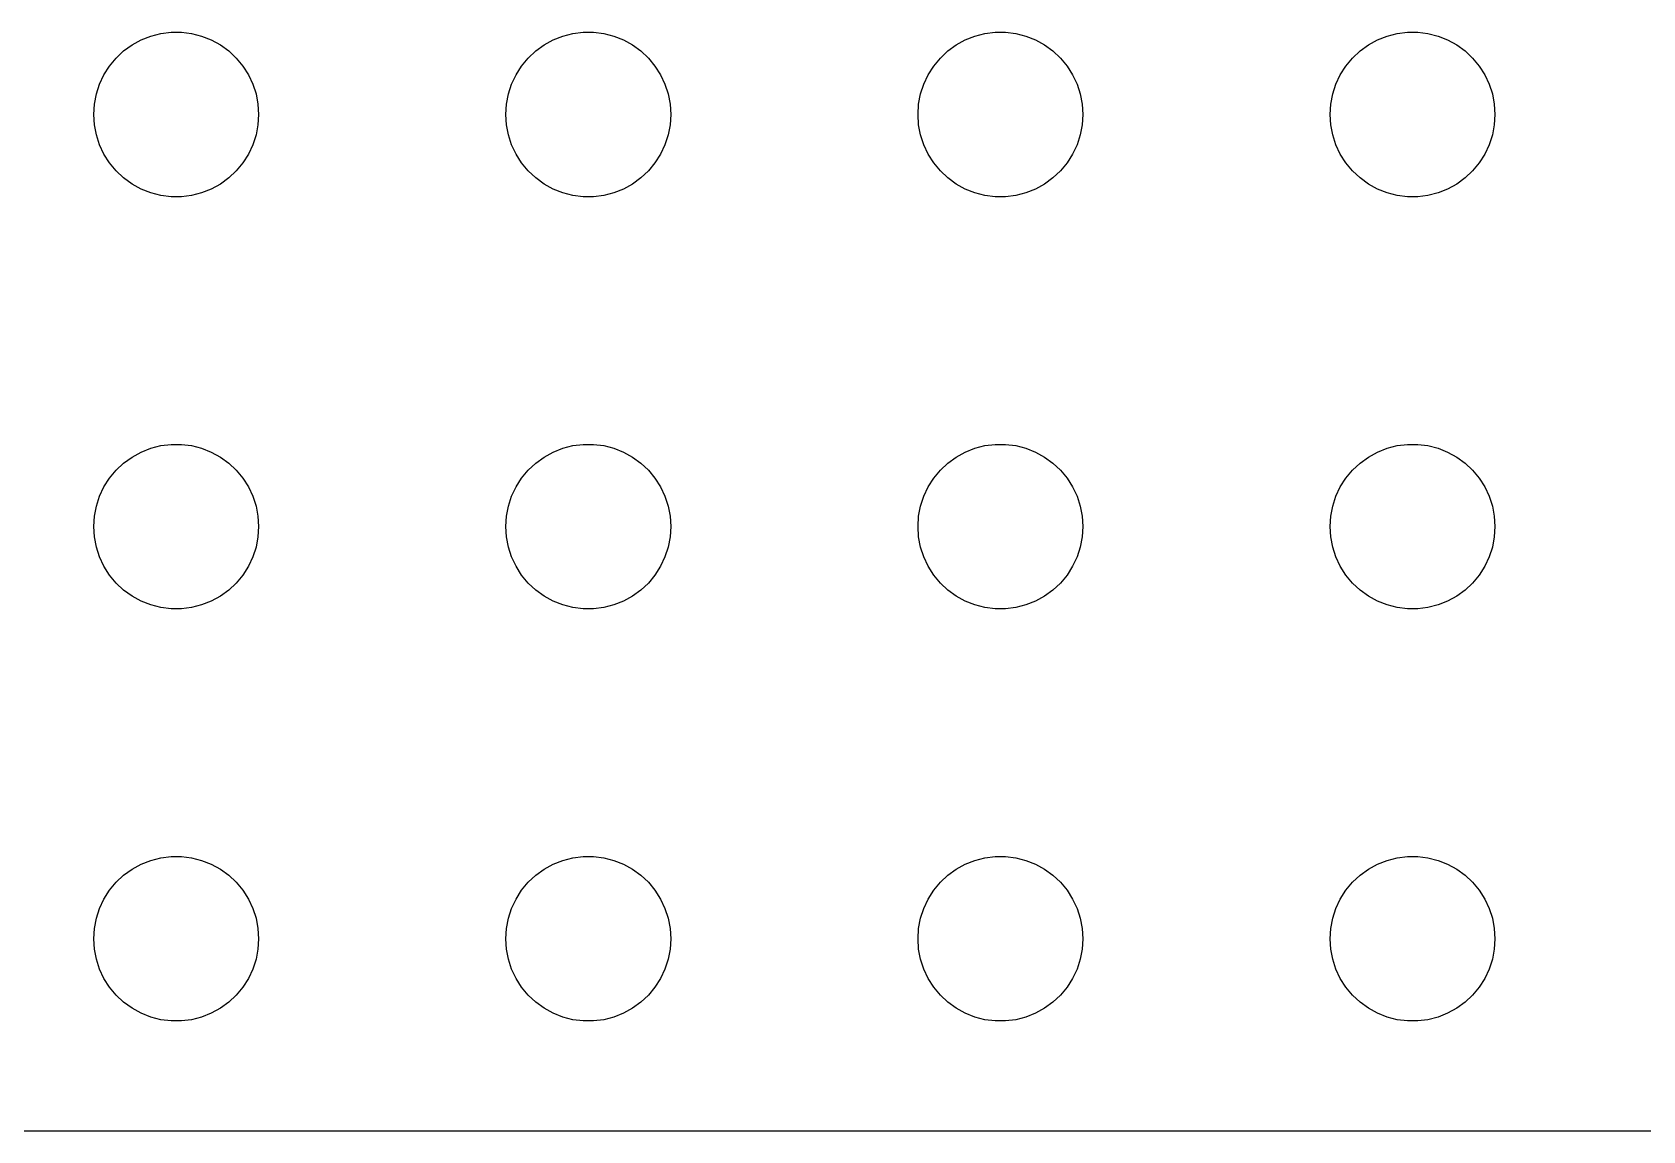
# Model space of a CAD drawing. Header units: metres. Extents: x -56 to 56, y -52 to 52.
# Drawn here: x -2.62 to 26.69, y -52.25 to -32.25 of the extents above; entities that cross this region are included whole.
import ezdxf

# ---------------------------------------------------------------- set-up
doc = ezdxf.new("R2010")
doc.units = ezdxf.units.M

msp = doc.modelspace()

# ---------------------------------------------------------------- linework, layer by layer
for p, q in [((-0.95613, -32.5942), (-0.80373, -32.4835)), ((-0.80373, -32.4835), (-0.63866, -32.3928)), ((-0.63866, -32.3928), (-0.46352, -32.3234)), ((-0.46352, -32.3234), (-0.28107, -32.2766)), ((-0.28107, -32.2766), (-0.09418, -32.253)), ((-0.09418, -32.253), (0.09418, -32.253)), ((0.09418, -32.253), (0.28107, -32.2766)), ((0.28107, -32.2766), (0.46352, -32.3234)), ((0.46352, -32.3234), (0.63866, -32.3928)), ((0.63866, -32.3928), (0.80373, -32.4835)), ((0.80373, -32.4835), (0.95613, -32.5942)), ((6.54385, -32.5942), (6.69626, -32.4835)), ((6.69626, -32.4835), (6.86133, -32.3928)), ((6.86133, -32.3928), (7.03647, -32.3234)), ((7.03647, -32.3234), (7.21892, -32.2766)), ((7.21892, -32.2766), (7.40581, -32.253)), ((7.40581, -32.253), (7.59418, -32.253)), ((7.59418, -32.253), (7.78107, -32.2766)), ((7.78107, -32.2766), (7.96352, -32.3234)), ((7.96352, -32.3234), (8.13866, -32.3928)), ((8.13866, -32.3928), (8.30373, -32.4835)), ((8.30373, -32.4835), (8.45613, -32.5942)), ((14.0439, -32.5942), (14.1963, -32.4835)), ((14.1963, -32.4835), (14.3613, -32.3928)), ((14.3613, -32.3928), (14.5365, -32.3234)), ((14.5365, -32.3234), (14.7189, -32.2766)), ((14.7189, -32.2766), (14.9058, -32.253)), ((14.9058, -32.253), (15.0942, -32.253)), ((15.0942, -32.253), (15.2811, -32.2766)), ((15.2811, -32.2766), (15.4635, -32.3234)), ((15.4635, -32.3234), (15.6387, -32.3928)), ((15.6387, -32.3928), (15.8037, -32.4835)), ((15.8037, -32.4835), (15.9561, -32.5942)), ((21.5439, -32.5942), (21.6963, -32.4835)), ((21.6963, -32.4835), (21.8613, -32.3928)), ((21.8613, -32.3928), (22.0365, -32.3234)), ((22.0365, -32.3234), (22.2189, -32.2766)), ((22.2189, -32.2766), (22.4058, -32.253)), ((22.4058, -32.253), (22.5942, -32.253)), ((22.5942, -32.253), (22.7811, -32.2766)), ((22.7811, -32.2766), (22.9635, -32.3234)), ((22.9635, -32.3234), (23.1387, -32.3928)), ((23.1387, -32.3928), (23.3037, -32.4835)), ((23.3037, -32.4835), (23.4561, -32.5942)), ((-1.21352, -32.8683), (-1.09344, -32.7232)), ((-1.09344, -32.7232), (-0.95613, -32.5942)), ((0.95613, -32.5942), (1.09344, -32.7232)), ((1.09344, -32.7232), (1.21352, -32.8683)), ((6.28647, -32.8683), (6.40654, -32.7232)), ((6.40654, -32.7232), (6.54385, -32.5942)), ((8.45613, -32.5942), (8.59344, -32.7232)), ((8.59344, -32.7232), (8.71352, -32.8683)), ((13.7865, -32.8683), (13.9065, -32.7232)), ((13.9065, -32.7232), (14.0439, -32.5942)), ((15.9561, -32.5942), (16.0934, -32.7232)), ((16.0934, -32.7232), (16.2135, -32.8683)), ((21.2865, -32.8683), (21.4065, -32.7232)), ((21.4065, -32.7232), (21.5439, -32.5942)), ((23.4561, -32.5942), (23.5934, -32.7232)), ((23.5934, -32.7232), (23.7135, -32.8683)), ((-1.39465, -33.1978), (-1.31445, -33.0274)), ((-1.31445, -33.0274), (-1.21352, -32.8683)), ((1.21352, -32.8683), (1.31445, -33.0274)), ((1.31445, -33.0274), (1.39465, -33.1978)), ((6.10533, -33.1978), (6.18553, -33.0274)), ((6.18553, -33.0274), (6.28647, -32.8683)), ((8.71352, -32.8683), (8.81445, -33.0274)), ((8.81445, -33.0274), (8.89465, -33.1978)), ((13.6053, -33.1978), (13.6855, -33.0274)), ((13.6855, -33.0274), (13.7865, -32.8683)), ((16.2135, -32.8683), (16.3145, -33.0274)), ((16.3145, -33.0274), (16.3947, -33.1978)), ((21.1053, -33.1978), (21.1855, -33.0274)), ((21.1855, -33.0274), (21.2865, -32.8683)), ((23.7135, -32.8683), (23.8145, -33.0274)), ((23.8145, -33.0274), (23.8947, -33.1978)), ((-1.48816, -33.562), (-1.45287, -33.377)), ((-1.45287, -33.377), (-1.39465, -33.1978)), ((1.39465, -33.1978), (1.45287, -33.377)), ((1.45287, -33.377), (1.48816, -33.562)), ((6.01183, -33.562), (6.04712, -33.377)), ((6.04712, -33.377), (6.10533, -33.1978)), ((8.89465, -33.1978), (8.95287, -33.377)), ((8.95287, -33.377), (8.98816, -33.562)), ((13.5118, -33.562), (13.5471, -33.377)), ((13.5471, -33.377), (13.6053, -33.1978)), ((16.3947, -33.1978), (16.4529, -33.377)), ((16.4529, -33.377), (16.4882, -33.562)), ((21.0118, -33.562), (21.0471, -33.377)), ((21.0471, -33.377), (21.1053, -33.1978)), ((23.8947, -33.1978), (23.9529, -33.377)), ((23.9529, -33.377), (23.9882, -33.562)), ((-1.5, -33.75), (-1.48816, -33.562)), ((1.48816, -33.562), (1.5, -33.75)), ((6, -33.75), (6.01183, -33.562)), ((8.98816, -33.562), (9, -33.75)), ((13.5, -33.75), (13.5118, -33.562)), ((16.4882, -33.562), (16.5, -33.75)), ((21, -33.75), (21.0118, -33.562)), ((23.9882, -33.562), (24, -33.75)), ((-1.48816, -33.938), (-1.5, -33.75)), ((-1.45287, -34.123), (-1.48816, -33.938)), ((1.48816, -33.938), (1.45287, -34.123)), ((1.5, -33.75), (1.48816, -33.938)), ((6.01183, -33.938), (6, -33.75)), ((6.04712, -34.123), (6.01183, -33.938)), ((8.98816, -33.938), (8.95287, -34.123)), ((9, -33.75), (8.98816, -33.938)), ((13.5118, -33.938), (13.5, -33.75)), ((13.5471, -34.123), (13.5118, -33.938)), ((16.4882, -33.938), (16.4529, -34.123)), ((16.5, -33.75), (16.4882, -33.938)), ((21.0118, -33.938), (21, -33.75)), ((21.0471, -34.123), (21.0118, -33.938)), ((23.9882, -33.938), (23.9529, -34.123)), ((24, -33.75), (23.9882, -33.938)), ((-1.39465, -34.3022), (-1.45287, -34.123)), ((1.45287, -34.123), (1.39465, -34.3022)), ((6.10533, -34.3022), (6.04712, -34.123)), ((8.95287, -34.123), (8.89465, -34.3022)), ((13.6053, -34.3022), (13.5471, -34.123)), ((16.4529, -34.123), (16.3947, -34.3022)), ((21.1053, -34.3022), (21.0471, -34.123)), ((23.9529, -34.123), (23.8947, -34.3022)), ((-1.31445, -34.4726), (-1.39465, -34.3022)), ((-1.21352, -34.6317), (-1.31445, -34.4726)), ((1.31445, -34.4726), (1.21352, -34.6317)), ((1.39465, -34.3022), (1.31445, -34.4726)), ((6.18553, -34.4726), (6.10533, -34.3022)), ((6.28647, -34.6317), (6.18553, -34.4726)), ((8.81445, -34.4726), (8.71352, -34.6317)), ((8.89465, -34.3022), (8.81445, -34.4726)), ((13.6855, -34.4726), (13.6053, -34.3022)), ((13.7865, -34.6317), (13.6855, -34.4726)), ((16.3145, -34.4726), (16.2135, -34.6317)), ((16.3947, -34.3022), (16.3145, -34.4726)), ((21.1855, -34.4726), (21.1053, -34.3022)), ((21.2865, -34.6317), (21.1855, -34.4726)), ((23.8145, -34.4726), (23.7135, -34.6317)), ((23.8947, -34.3022), (23.8145, -34.4726)), ((-1.09344, -34.7768), (-1.21352, -34.6317)), ((-0.95613, -34.9058), (-1.09344, -34.7768)), ((1.09344, -34.7768), (0.95613, -34.9058)), ((1.21352, -34.6317), (1.09344, -34.7768)), ((6.40654, -34.7768), (6.28647, -34.6317)), ((6.54385, -34.9058), (6.40654, -34.7768)), ((8.59344, -34.7768), (8.45613, -34.9058)), ((8.71352, -34.6317), (8.59344, -34.7768)), ((13.9065, -34.7768), (13.7865, -34.6317)), ((14.0439, -34.9058), (13.9065, -34.7768)), ((16.0934, -34.7768), (15.9561, -34.9058)), ((16.2135, -34.6317), (16.0934, -34.7768)), ((21.4065, -34.7768), (21.2865, -34.6317)), ((21.5439, -34.9058), (21.4065, -34.7768)), ((23.5934, -34.7768), (23.4561, -34.9058)), ((23.7135, -34.6317), (23.5934, -34.7768)), ((-0.80373, -35.0165), (-0.95613, -34.9058)), ((-0.63866, -35.1072), (-0.80373, -35.0165)), ((-0.46352, -35.1766), (-0.63866, -35.1072)), ((0.63866, -35.1072), (0.46352, -35.1766)), ((0.80373, -35.0165), (0.63866, -35.1072)), ((0.95613, -34.9058), (0.80373, -35.0165)), ((6.69626, -35.0165), (6.54385, -34.9058)), ((6.86133, -35.1072), (6.69626, -35.0165)), ((7.03647, -35.1766), (6.86133, -35.1072)), ((8.13866, -35.1072), (7.96352, -35.1766)), ((8.30373, -35.0165), (8.13866, -35.1072)), ((8.45613, -34.9058), (8.30373, -35.0165)), ((14.1963, -35.0165), (14.0439, -34.9058)), ((14.3613, -35.1072), (14.1963, -35.0165)), ((14.5365, -35.1766), (14.3613, -35.1072)), ((15.6387, -35.1072), (15.4635, -35.1766)), ((15.8037, -35.0165), (15.6387, -35.1072)), ((15.9561, -34.9058), (15.8037, -35.0165)), ((21.6963, -35.0165), (21.5439, -34.9058)), ((21.8613, -35.1072), (21.6963, -35.0165)), ((22.0365, -35.1766), (21.8613, -35.1072)), ((23.1387, -35.1072), (22.9635, -35.1766)), ((23.3037, -35.0165), (23.1387, -35.1072)), ((23.4561, -34.9058), (23.3037, -35.0165)), ((-0.28107, -35.2234), (-0.46352, -35.1766)), ((-0.09418, -35.247), (-0.28107, -35.2234)), ((0.09418, -35.247), (-0.09418, -35.247)), ((0.28107, -35.2234), (0.09418, -35.247)), ((0.46352, -35.1766), (0.28107, -35.2234)), ((7.21892, -35.2234), (7.03647, -35.1766)), ((7.40581, -35.247), (7.21892, -35.2234)), ((7.59418, -35.247), (7.40581, -35.247)), ((7.78107, -35.2234), (7.59418, -35.247)), ((7.96352, -35.1766), (7.78107, -35.2234)), ((14.7189, -35.2234), (14.5365, -35.1766)), ((14.9058, -35.247), (14.7189, -35.2234)), ((15.0942, -35.247), (14.9058, -35.247)), ((15.2811, -35.2234), (15.0942, -35.247)), ((15.4635, -35.1766), (15.2811, -35.2234)), ((22.2189, -35.2234), (22.0365, -35.1766)), ((22.4058, -35.247), (22.2189, -35.2234)), ((22.5942, -35.247), (22.4058, -35.247)), ((22.7811, -35.2234), (22.5942, -35.247)), ((22.9635, -35.1766), (22.7811, -35.2234)), ((-0.63866, -39.8928), (-0.46352, -39.8234)), ((-0.46352, -39.8234), (-0.28107, -39.7766)), ((-0.28107, -39.7766), (-0.09418, -39.753)), ((-0.09418, -39.753), (0.09418, -39.753)), ((0.09418, -39.753), (0.28107, -39.7766)), ((0.28107, -39.7766), (0.46352, -39.8234)), ((0.46352, -39.8234), (0.63866, -39.8928)), ((6.86133, -39.8928), (7.03647, -39.8234)), ((7.03647, -39.8234), (7.21892, -39.7766)), ((7.21892, -39.7766), (7.40581, -39.753)), ((7.40581, -39.753), (7.59418, -39.753)), ((7.59418, -39.753), (7.78107, -39.7766)), ((7.78107, -39.7766), (7.96352, -39.8234)), ((7.96352, -39.8234), (8.13866, -39.8928)), ((14.3613, -39.8928), (14.5365, -39.8234)), ((14.5365, -39.8234), (14.7189, -39.7766)), ((14.7189, -39.7766), (14.9058, -39.753)), ((14.9058, -39.753), (15.0942, -39.753)), ((15.0942, -39.753), (15.2811, -39.7766)), ((15.2811, -39.7766), (15.4635, -39.8234)), ((15.4635, -39.8234), (15.6387, -39.8928)), ((21.8613, -39.8928), (22.0365, -39.8234)), ((22.0365, -39.8234), (22.2189, -39.7766)), ((22.2189, -39.7766), (22.4058, -39.753)), ((22.4058, -39.753), (22.5942, -39.753)), ((22.5942, -39.753), (22.7811, -39.7766)), ((22.7811, -39.7766), (22.9635, -39.8234)), ((22.9635, -39.8234), (23.1387, -39.8928)), ((-1.09344, -40.2232), (-0.95613, -40.0942)), ((-0.95613, -40.0942), (-0.80373, -39.9835)), ((-0.80373, -39.9835), (-0.63866, -39.8928)), ((0.63866, -39.8928), (0.80373, -39.9835)), ((0.80373, -39.9835), (0.95613, -40.0942)), ((0.95613, -40.0942), (1.09344, -40.2232)), ((6.40654, -40.2232), (6.54385, -40.0942)), ((6.54385, -40.0942), (6.69626, -39.9835)), ((6.69626, -39.9835), (6.86133, -39.8928)), ((8.13866, -39.8928), (8.30373, -39.9835)), ((8.30373, -39.9835), (8.45613, -40.0942)), ((8.45613, -40.0942), (8.59344, -40.2232)), ((13.9065, -40.2232), (14.0439, -40.0942)), ((14.0439, -40.0942), (14.1963, -39.9835)), ((14.1963, -39.9835), (14.3613, -39.8928)), ((15.6387, -39.8928), (15.8037, -39.9835)), ((15.8037, -39.9835), (15.9561, -40.0942)), ((15.9561, -40.0942), (16.0934, -40.2232)), ((21.4065, -40.2232), (21.5439, -40.0942)), ((21.5439, -40.0942), (21.6963, -39.9835)), ((21.6963, -39.9835), (21.8613, -39.8928)), ((23.1387, -39.8928), (23.3037, -39.9835)), ((23.3037, -39.9835), (23.4561, -40.0942)), ((23.4561, -40.0942), (23.5934, -40.2232)), ((-1.31445, -40.5274), (-1.21352, -40.3683)), ((-1.21352, -40.3683), (-1.09344, -40.2232)), ((1.09344, -40.2232), (1.21352, -40.3683)), ((1.21352, -40.3683), (1.31445, -40.5274)), ((6.18553, -40.5274), (6.28647, -40.3683)), ((6.28647, -40.3683), (6.40654, -40.2232)), ((8.59344, -40.2232), (8.71352, -40.3683)), ((8.71352, -40.3683), (8.81445, -40.5274)), ((13.6855, -40.5274), (13.7865, -40.3683)), ((13.7865, -40.3683), (13.9065, -40.2232)), ((16.0934, -40.2232), (16.2135, -40.3683)), ((16.2135, -40.3683), (16.3145, -40.5274)), ((21.1855, -40.5274), (21.2865, -40.3683)), ((21.2865, -40.3683), (21.4065, -40.2232)), ((23.5934, -40.2232), (23.7135, -40.3683)), ((23.7135, -40.3683), (23.8145, -40.5274)), ((-1.45287, -40.877), (-1.39465, -40.6978)), ((-1.39465, -40.6978), (-1.31445, -40.5274)), ((1.31445, -40.5274), (1.39465, -40.6978)), ((1.39465, -40.6978), (1.45287, -40.877)), ((6.04712, -40.877), (6.10533, -40.6978)), ((6.10533, -40.6978), (6.18553, -40.5274)), ((8.81445, -40.5274), (8.89465, -40.6978)), ((8.89465, -40.6978), (8.95287, -40.877)), ((13.5471, -40.877), (13.6053, -40.6978)), ((13.6053, -40.6978), (13.6855, -40.5274)), ((16.3145, -40.5274), (16.3947, -40.6978)), ((16.3947, -40.6978), (16.4529, -40.877)), ((21.0471, -40.877), (21.1053, -40.6978)), ((21.1053, -40.6978), (21.1855, -40.5274)), ((23.8145, -40.5274), (23.8947, -40.6978)), ((23.8947, -40.6978), (23.9529, -40.877)), ((-1.48816, -41.062), (-1.45287, -40.877)), ((1.45287, -40.877), (1.48816, -41.062)), ((6.01183, -41.062), (6.04712, -40.877)), ((8.95287, -40.877), (8.98816, -41.062)), ((13.5118, -41.062), (13.5471, -40.877)), ((16.4529, -40.877), (16.4882, -41.062)), ((21.0118, -41.062), (21.0471, -40.877)), ((23.9529, -40.877), (23.9882, -41.062)), ((-1.5, -41.25), (-1.48816, -41.062)), ((-1.48816, -41.438), (-1.5, -41.25)), ((1.48816, -41.062), (1.5, -41.25)), ((1.5, -41.25), (1.48816, -41.438)), ((6, -41.25), (6.01183, -41.062)), ((6.01183, -41.438), (6, -41.25)), ((8.98816, -41.062), (9, -41.25)), ((9, -41.25), (8.98816, -41.438)), ((13.5, -41.25), (13.5118, -41.062)), ((13.5118, -41.438), (13.5, -41.25)), ((16.4882, -41.062), (16.5, -41.25)), ((16.5, -41.25), (16.4882, -41.438)), ((21, -41.25), (21.0118, -41.062)), ((21.0118, -41.438), (21, -41.25)), ((23.9882, -41.062), (24, -41.25)), ((24, -41.25), (23.9882, -41.438)), ((-1.45287, -41.623), (-1.48816, -41.438)), ((1.48816, -41.438), (1.45287, -41.623)), ((6.04712, -41.623), (6.01183, -41.438)), ((8.98816, -41.438), (8.95287, -41.623)), ((13.5471, -41.623), (13.5118, -41.438)), ((16.4882, -41.438), (16.4529, -41.623)), ((21.0471, -41.623), (21.0118, -41.438)), ((23.9882, -41.438), (23.9529, -41.623)), ((-1.39465, -41.8022), (-1.45287, -41.623)), ((-1.31445, -41.9726), (-1.39465, -41.8022)), ((1.39465, -41.8022), (1.31445, -41.9726)), ((1.45287, -41.623), (1.39465, -41.8022)), ((6.10533, -41.8022), (6.04712, -41.623)), ((6.18553, -41.9726), (6.10533, -41.8022)), ((8.89465, -41.8022), (8.81445, -41.9726)), ((8.95287, -41.623), (8.89465, -41.8022)), ((13.6053, -41.8022), (13.5471, -41.623)), ((13.6855, -41.9726), (13.6053, -41.8022)), ((16.3947, -41.8022), (16.3145, -41.9726)), ((16.4529, -41.623), (16.3947, -41.8022)), ((21.1053, -41.8022), (21.0471, -41.623)), ((21.1855, -41.9726), (21.1053, -41.8022)), ((23.8947, -41.8022), (23.8145, -41.9726)), ((23.9529, -41.623), (23.8947, -41.8022)), ((-1.21352, -42.1317), (-1.31445, -41.9726)), ((-1.09344, -42.2768), (-1.21352, -42.1317)), ((1.21352, -42.1317), (1.09344, -42.2768)), ((1.31445, -41.9726), (1.21352, -42.1317)), ((6.28647, -42.1317), (6.18553, -41.9726)), ((6.40654, -42.2768), (6.28647, -42.1317)), ((8.71352, -42.1317), (8.59344, -42.2768)), ((8.81445, -41.9726), (8.71352, -42.1317)), ((13.7865, -42.1317), (13.6855, -41.9726)), ((13.9065, -42.2768), (13.7865, -42.1317)), ((16.2135, -42.1317), (16.0934, -42.2768)), ((16.3145, -41.9726), (16.2135, -42.1317)), ((21.2865, -42.1317), (21.1855, -41.9726)), ((21.4065, -42.2768), (21.2865, -42.1317)), ((23.7135, -42.1317), (23.5934, -42.2768)), ((23.8145, -41.9726), (23.7135, -42.1317)), ((-0.95613, -42.4058), (-1.09344, -42.2768)), ((-0.80373, -42.5165), (-0.95613, -42.4058)), ((0.95613, -42.4058), (0.80373, -42.5165)), ((1.09344, -42.2768), (0.95613, -42.4058)), ((6.54385, -42.4058), (6.40654, -42.2768)), ((6.69626, -42.5165), (6.54385, -42.4058)), ((8.45613, -42.4058), (8.30373, -42.5165)), ((8.59344, -42.2768), (8.45613, -42.4058)), ((14.0439, -42.4058), (13.9065, -42.2768)), ((14.1963, -42.5165), (14.0439, -42.4058)), ((15.9561, -42.4058), (15.8037, -42.5165)), ((16.0934, -42.2768), (15.9561, -42.4058)), ((21.5439, -42.4058), (21.4065, -42.2768)), ((21.6963, -42.5165), (21.5439, -42.4058)), ((23.4561, -42.4058), (23.3037, -42.5165)), ((23.5934, -42.2768), (23.4561, -42.4058)), ((-0.63866, -42.6072), (-0.80373, -42.5165)), ((-0.46352, -42.6766), (-0.63866, -42.6072)), ((-0.28107, -42.7234), (-0.46352, -42.6766)), ((-0.09418, -42.747), (-0.28107, -42.7234)), ((0.09418, -42.747), (-0.09418, -42.747)), ((0.28107, -42.7234), (0.09418, -42.747)), ((0.46352, -42.6766), (0.28107, -42.7234)), ((0.63866, -42.6072), (0.46352, -42.6766)), ((0.80373, -42.5165), (0.63866, -42.6072)), ((6.86133, -42.6072), (6.69626, -42.5165)), ((7.03647, -42.6766), (6.86133, -42.6072)), ((7.21892, -42.7234), (7.03647, -42.6766)), ((7.40581, -42.747), (7.21892, -42.7234)), ((7.59418, -42.747), (7.40581, -42.747)), ((7.78107, -42.7234), (7.59418, -42.747)), ((7.96352, -42.6766), (7.78107, -42.7234)), ((8.13866, -42.6072), (7.96352, -42.6766)), ((8.30373, -42.5165), (8.13866, -42.6072)), ((14.3613, -42.6072), (14.1963, -42.5165)), ((14.5365, -42.6766), (14.3613, -42.6072)), ((14.7189, -42.7234), (14.5365, -42.6766)), ((14.9058, -42.747), (14.7189, -42.7234)), ((15.0942, -42.747), (14.9058, -42.747)), ((15.2811, -42.7234), (15.0942, -42.747)), ((15.4635, -42.6766), (15.2811, -42.7234)), ((15.6387, -42.6072), (15.4635, -42.6766)), ((15.8037, -42.5165), (15.6387, -42.6072)), ((21.8613, -42.6072), (21.6963, -42.5165)), ((22.0365, -42.6766), (21.8613, -42.6072)), ((22.2189, -42.7234), (22.0365, -42.6766)), ((22.4058, -42.747), (22.2189, -42.7234)), ((22.5942, -42.747), (22.4058, -42.747)), ((22.7811, -42.7234), (22.5942, -42.747)), ((22.9635, -42.6766), (22.7811, -42.7234)), ((23.1387, -42.6072), (22.9635, -42.6766)), ((23.3037, -42.5165), (23.1387, -42.6072)), ((-0.80373, -47.4835), (-0.63866, -47.3928)), ((-0.63866, -47.3928), (-0.46352, -47.3234)), ((-0.46352, -47.3234), (-0.28107, -47.2766)), ((-0.28107, -47.2766), (-0.09418, -47.253)), ((-0.09418, -47.253), (0.09418, -47.253)), ((0.09418, -47.253), (0.28107, -47.2766)), ((0.28107, -47.2766), (0.46352, -47.3234)), ((0.46352, -47.3234), (0.63866, -47.3928)), ((0.63866, -47.3928), (0.80373, -47.4835)), ((6.69626, -47.4835), (6.86133, -47.3928)), ((6.86133, -47.3928), (7.03647, -47.3234)), ((7.03647, -47.3234), (7.21892, -47.2766)), ((7.21892, -47.2766), (7.40581, -47.253)), ((7.40581, -47.253), (7.59418, -47.253)), ((7.59418, -47.253), (7.78107, -47.2766)), ((7.78107, -47.2766), (7.96352, -47.3234)), ((7.96352, -47.3234), (8.13866, -47.3928)), ((8.13866, -47.3928), (8.30373, -47.4835)), ((14.1963, -47.4835), (14.3613, -47.3928)), ((14.3613, -47.3928), (14.5365, -47.3234)), ((14.5365, -47.3234), (14.7189, -47.2766)), ((14.7189, -47.2766), (14.9058, -47.253)), ((14.9058, -47.253), (15.0942, -47.253)), ((15.0942, -47.253), (15.2811, -47.2766)), ((15.2811, -47.2766), (15.4635, -47.3234)), ((15.4635, -47.3234), (15.6387, -47.3928)), ((15.6387, -47.3928), (15.8037, -47.4835)), ((21.6963, -47.4835), (21.8613, -47.3928)), ((21.8613, -47.3928), (22.0365, -47.3234)), ((22.0365, -47.3234), (22.2189, -47.2766)), ((22.2189, -47.2766), (22.4058, -47.253)), ((22.4058, -47.253), (22.5942, -47.253)), ((22.5942, -47.253), (22.7811, -47.2766)), ((22.7811, -47.2766), (22.9635, -47.3234)), ((22.9635, -47.3234), (23.1387, -47.3928)), ((23.1387, -47.3928), (23.3037, -47.4835)), ((-1.21352, -47.8683), (-1.09344, -47.7232)), ((-1.09344, -47.7232), (-0.95613, -47.5942)), ((-0.95613, -47.5942), (-0.80373, -47.4835)), ((0.80373, -47.4835), (0.95613, -47.5942)), ((0.95613, -47.5942), (1.09344, -47.7232)), ((1.09344, -47.7232), (1.21352, -47.8683)), ((6.28647, -47.8683), (6.40654, -47.7232)), ((6.40654, -47.7232), (6.54385, -47.5942)), ((6.54385, -47.5942), (6.69626, -47.4835)), ((8.30373, -47.4835), (8.45613, -47.5942)), ((8.45613, -47.5942), (8.59344, -47.7232)), ((8.59344, -47.7232), (8.71352, -47.8683)), ((13.7865, -47.8683), (13.9065, -47.7232)), ((13.9065, -47.7232), (14.0439, -47.5942)), ((14.0439, -47.5942), (14.1963, -47.4835)), ((15.8037, -47.4835), (15.9561, -47.5942)), ((15.9561, -47.5942), (16.0934, -47.7232)), ((16.0934, -47.7232), (16.2135, -47.8683)), ((21.2865, -47.8683), (21.4065, -47.7232)), ((21.4065, -47.7232), (21.5439, -47.5942)), ((21.5439, -47.5942), (21.6963, -47.4835)), ((23.3037, -47.4835), (23.4561, -47.5942)), ((23.4561, -47.5942), (23.5934, -47.7232)), ((23.5934, -47.7232), (23.7135, -47.8683)), ((-1.39465, -48.1978), (-1.31445, -48.0274)), ((-1.31445, -48.0274), (-1.21352, -47.8683)), ((1.21352, -47.8683), (1.31445, -48.0274)), ((1.31445, -48.0274), (1.39465, -48.1978)), ((6.10533, -48.1978), (6.18553, -48.0274)), ((6.18553, -48.0274), (6.28647, -47.8683)), ((8.71352, -47.8683), (8.81445, -48.0274)), ((8.81445, -48.0274), (8.89465, -48.1978)), ((13.6053, -48.1978), (13.6855, -48.0274)), ((13.6855, -48.0274), (13.7865, -47.8683)), ((16.2135, -47.8683), (16.3145, -48.0274)), ((16.3145, -48.0274), (16.3947, -48.1978)), ((21.1053, -48.1978), (21.1855, -48.0274)), ((21.1855, -48.0274), (21.2865, -47.8683)), ((23.7135, -47.8683), (23.8145, -48.0274)), ((23.8145, -48.0274), (23.8947, -48.1978)), ((-1.45287, -48.377), (-1.39465, -48.1978)), ((1.39465, -48.1978), (1.45287, -48.377)), ((6.04712, -48.377), (6.10533, -48.1978)), ((8.89465, -48.1978), (8.95287, -48.377)), ((13.5471, -48.377), (13.6053, -48.1978)), ((16.3947, -48.1978), (16.4529, -48.377)), ((21.0471, -48.377), (21.1053, -48.1978)), ((23.8947, -48.1978), (23.9529, -48.377)), ((-1.5, -48.75), (-1.48816, -48.562)), ((-1.48816, -48.562), (-1.45287, -48.377)), ((1.45287, -48.377), (1.48816, -48.562)), ((1.48816, -48.562), (1.5, -48.75)), ((6, -48.75), (6.01183, -48.562)), ((6.01183, -48.562), (6.04712, -48.377)), ((8.95287, -48.377), (8.98816, -48.562)), ((8.98816, -48.562), (9, -48.75)), ((13.5, -48.75), (13.5118, -48.562)), ((13.5118, -48.562), (13.5471, -48.377)), ((16.4529, -48.377), (16.4882, -48.562)), ((16.4882, -48.562), (16.5, -48.75)), ((21, -48.75), (21.0118, -48.562)), ((21.0118, -48.562), (21.0471, -48.377)), ((23.9529, -48.377), (23.9882, -48.562)), ((23.9882, -48.562), (24, -48.75)), ((-1.48816, -48.938), (-1.5, -48.75)), ((-1.45287, -49.123), (-1.48816, -48.938)), ((1.48816, -48.938), (1.45287, -49.123)), ((1.5, -48.75), (1.48816, -48.938)), ((6.01183, -48.938), (6, -48.75)), ((6.04712, -49.123), (6.01183, -48.938)), ((8.98816, -48.938), (8.95287, -49.123)), ((9, -48.75), (8.98816, -48.938)), ((13.5118, -48.938), (13.5, -48.75)), ((13.5471, -49.123), (13.5118, -48.938)), ((16.4882, -48.938), (16.4529, -49.123)), ((16.5, -48.75), (16.4882, -48.938)), ((21.0118, -48.938), (21, -48.75)), ((21.0471, -49.123), (21.0118, -48.938)), ((23.9882, -48.938), (23.9529, -49.123)), ((24, -48.75), (23.9882, -48.938)), ((-1.39465, -49.3022), (-1.45287, -49.123)), ((1.45287, -49.123), (1.39465, -49.3022)), ((6.10533, -49.3022), (6.04712, -49.123)), ((8.95287, -49.123), (8.89465, -49.3022)), ((13.6053, -49.3022), (13.5471, -49.123)), ((16.4529, -49.123), (16.3947, -49.3022)), ((21.1053, -49.3022), (21.0471, -49.123)), ((23.9529, -49.123), (23.8947, -49.3022)), ((-1.31445, -49.4726), (-1.39465, -49.3022)), ((-1.21352, -49.6317), (-1.31445, -49.4726)), ((1.31445, -49.4726), (1.21352, -49.6317)), ((1.39465, -49.3022), (1.31445, -49.4726)), ((6.18553, -49.4726), (6.10533, -49.3022)), ((6.28647, -49.6317), (6.18553, -49.4726)), ((8.81445, -49.4726), (8.71352, -49.6317)), ((8.89465, -49.3022), (8.81445, -49.4726)), ((13.6855, -49.4726), (13.6053, -49.3022)), ((13.7865, -49.6317), (13.6855, -49.4726)), ((16.3145, -49.4726), (16.2135, -49.6317)), ((16.3947, -49.3022), (16.3145, -49.4726)), ((21.1855, -49.4726), (21.1053, -49.3022)), ((21.2865, -49.6317), (21.1855, -49.4726)), ((23.8145, -49.4726), (23.7135, -49.6317)), ((23.8947, -49.3022), (23.8145, -49.4726)), ((-1.09344, -49.7768), (-1.21352, -49.6317)), ((-0.95613, -49.9058), (-1.09344, -49.7768)), ((1.09344, -49.7768), (0.95613, -49.9058)), ((1.21352, -49.6317), (1.09344, -49.7768)), ((6.40654, -49.7768), (6.28647, -49.6317)), ((6.54385, -49.9058), (6.40654, -49.7768)), ((8.59344, -49.7768), (8.45613, -49.9058)), ((8.71352, -49.6317), (8.59344, -49.7768)), ((13.9065, -49.7768), (13.7865, -49.6317)), ((14.0439, -49.9058), (13.9065, -49.7768)), ((16.0934, -49.7768), (15.9561, -49.9058)), ((16.2135, -49.6317), (16.0934, -49.7768)), ((21.4065, -49.7768), (21.2865, -49.6317)), ((21.5439, -49.9058), (21.4065, -49.7768)), ((23.5934, -49.7768), (23.4561, -49.9058)), ((23.7135, -49.6317), (23.5934, -49.7768)), ((-0.80373, -50.0165), (-0.95613, -49.9058)), ((-0.63866, -50.1072), (-0.80373, -50.0165)), ((-0.46352, -50.1766), (-0.63866, -50.1072)), ((0.63866, -50.1072), (0.46352, -50.1766)), ((0.80373, -50.0165), (0.63866, -50.1072)), ((0.95613, -49.9058), (0.80373, -50.0165)), ((6.69626, -50.0165), (6.54385, -49.9058)), ((6.86133, -50.1072), (6.69626, -50.0165)), ((7.03647, -50.1766), (6.86133, -50.1072)), ((8.13866, -50.1072), (7.96352, -50.1766)), ((8.30373, -50.0165), (8.13866, -50.1072)), ((8.45613, -49.9058), (8.30373, -50.0165)), ((14.1963, -50.0165), (14.0439, -49.9058)), ((14.3613, -50.1072), (14.1963, -50.0165)), ((14.5365, -50.1766), (14.3613, -50.1072)), ((15.6387, -50.1072), (15.4635, -50.1766)), ((15.8037, -50.0165), (15.6387, -50.1072)), ((15.9561, -49.9058), (15.8037, -50.0165)), ((21.6963, -50.0165), (21.5439, -49.9058)), ((21.8613, -50.1072), (21.6963, -50.0165)), ((22.0365, -50.1766), (21.8613, -50.1072)), ((23.1387, -50.1072), (22.9635, -50.1766)), ((23.3037, -50.0165), (23.1387, -50.1072)), ((23.4561, -49.9058), (23.3037, -50.0165)), ((-0.28107, -50.2234), (-0.46352, -50.1766)), ((-0.09418, -50.247), (-0.28107, -50.2234)), ((0.09418, -50.247), (-0.09418, -50.247)), ((0.28107, -50.2234), (0.09418, -50.247)), ((0.46352, -50.1766), (0.28107, -50.2234)), ((7.21892, -50.2234), (7.03647, -50.1766)), ((7.40581, -50.247), (7.21892, -50.2234)), ((7.59418, -50.247), (7.40581, -50.247)), ((7.78107, -50.2234), (7.59418, -50.247)), ((7.96352, -50.1766), (7.78107, -50.2234)), ((14.7189, -50.2234), (14.5365, -50.1766)), ((14.9058, -50.247), (14.7189, -50.2234)), ((15.0942, -50.247), (14.9058, -50.247)), ((15.2811, -50.2234), (15.0942, -50.247)), ((15.4635, -50.1766), (15.2811, -50.2234)), ((22.2189, -50.2234), (22.0365, -50.1766)), ((22.4058, -50.247), (22.2189, -50.2234)), ((22.5942, -50.247), (22.4058, -50.247)), ((22.7811, -50.2234), (22.5942, -50.247)), ((22.9635, -50.1766), (22.7811, -50.2234)), ((-53.657, -52.2451), (53.657, -52.2451))]:
    msp.add_line(p, q)

doc.saveas('drawing.dxf')
